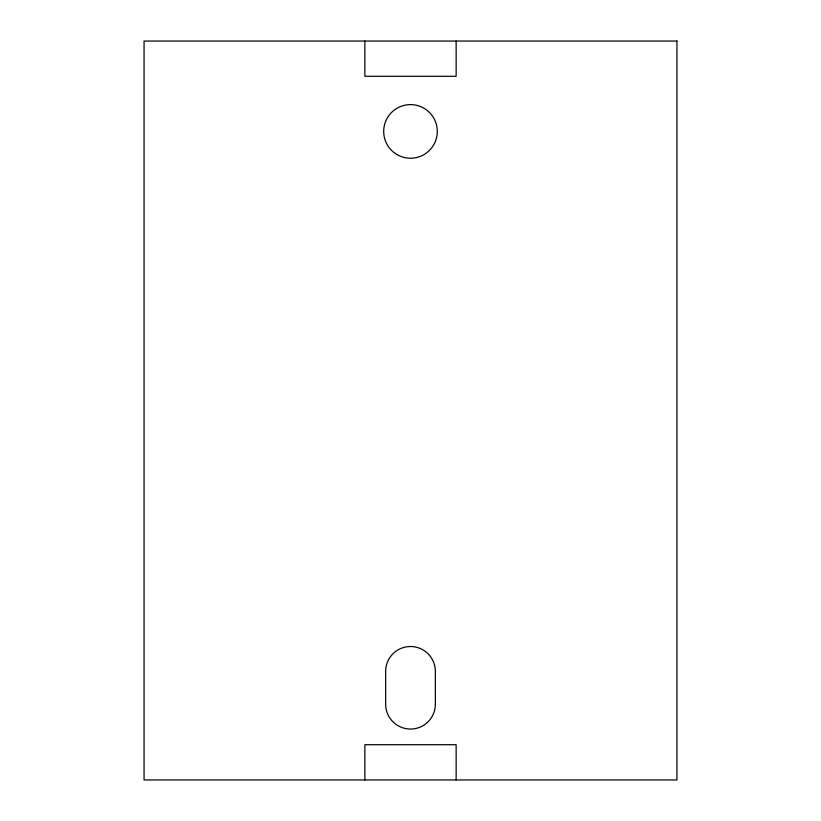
<?xml version="1.0" encoding="UTF-8"?>
<svg xmlns="http://www.w3.org/2000/svg" width="821" height="821" viewBox="0 0 821 821"><rect width="100%" height="100%" fill="white"/><g stroke="black" fill="none" stroke-linecap="round" stroke-linejoin="round"><path stroke-width="1.23" d="M456.137 41.05L456.137 76.291L364.863 76.291L364.863 41.05M456.137 779.95L456.137 744.709L364.863 744.709L364.863 779.95M676.935 41.05L144.065 41.05L144.065 779.95L676.935 779.95L676.935 41.05M435.356 704.192L435.356 671.362A24.856 24.856 0 0 0 410.5 646.507A24.856 24.856 0 0 0 385.644 671.362L385.644 704.192A24.856 24.856 0 0 0 410.5 729.048A24.856 24.856 0 0 0 435.356 704.192M397.097 154.635A26.806 26.806 0 0 0 437.306 131.422A26.806 26.806 0 0 0 397.097 108.198A26.806 26.806 0 0 0 397.097 154.635"/></g></svg>
